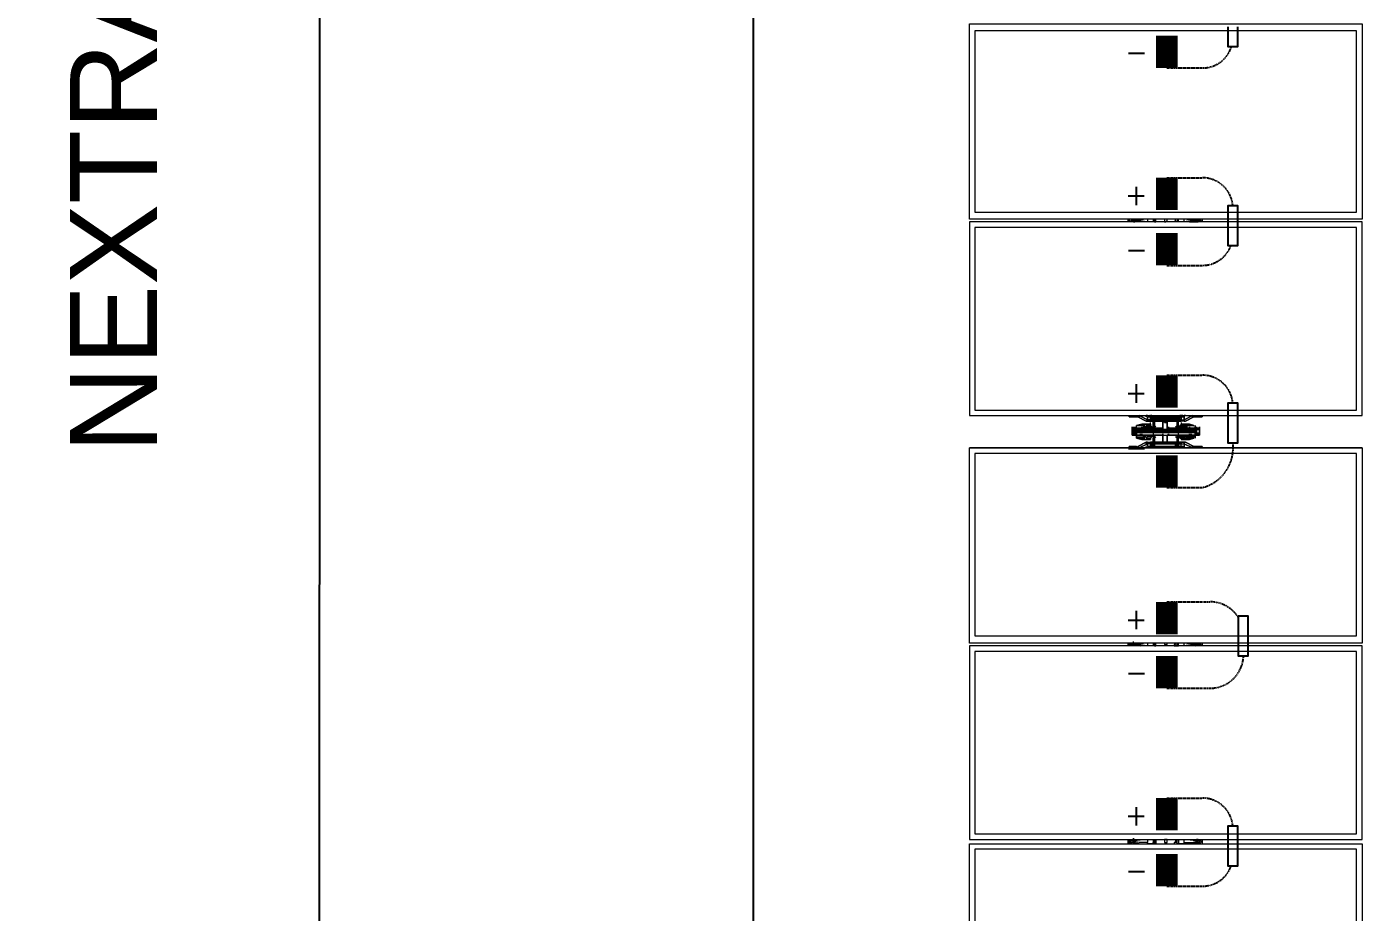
# Model space of a CAD drawing. Header units: feet. Extents: x -13743 to 68376, y -48 to 67763.
# Drawn here: x -280.4 to 27.4, y 65402.8 to 65606.8 of the extents above; entities that cross this region are included whole.
import ezdxf

# ---------------------------------------------------------------- set-up
doc = ezdxf.new("R2010")
doc.units = ezdxf.units.FT
doc.header["$MEASUREMENT"] = 0
doc.linetypes.add('HIDDEN', pattern=[0.375, 0.25, -0.125])
for name, color, linetype in [('E-HARN-COMP', 8, 'Continuous'), ('E-TRNK-CABL-NEG', 6, 'HIDDEN'), ('E-TRUNK-CABLE-POS', 6, 'HIDDEN'), ('G-ANNO-TEXT', 1, 'Continuous'), ('Polarity-Text', 7, 'Continuous')]:
    doc.layers.add(name, color=color, linetype=linetype)
doc.styles.add('NEI-A', font='arial.ttf')

# ---------------------------------------------------------------- blocks, each defined once
blk = doc.blocks.new('A$C4742fff2')
at = {"lineweight": 5}
for points in [[(7.658, 0.4666), (7.658, 0), (7.428, 0), (7.428, 0.4666)], [(7.893, 0.4666), (7.663, 0.4666), (7.663, 0), (7.893, 0)], [(8.128, 0), (7.8963, 0), (7.8963, 0.4666), (8.128, 0.4666)], [(8.1663, 0), (8.3963, 0), (8.3963, 0.4666), (8.1663, 0.4666)], [(8.6313, 0.4666), (8.6313, 0), (8.3997, 0), (8.3997, 0.4666)], [(7.6514, 0.46), (7.4347, 0.46), (7.4347, 0.0067), (7.6514, 0.0067)], [(7.8863, 0.0067), (7.8863, 0.46), (7.6697, 0.46), (7.6697, 0.0067)], [(8.1213, 0.0067), (8.1213, 0.46), (7.9047, 0.46), (7.9047, 0.0067)], [(8.3897, 0.0067), (8.3897, 0.46), (8.173, 0.46), (8.173, 0.0067)], [(8.623, 0.46), (8.408, 0.46), (8.408, 0.0067), (8.623, 0.0067)], [(8.1297, 0.2683), (8.1297, 0.27), (8.1297, 0.2767), (8.128, 0.2767), (8.1297, 0.2767), (8.1297, 0.27)], [(8.1447, 0.2733), (8.143, 0.2733), (8.143, 0.2717), (8.143, 0.2733)], [(8.1513, 0.2733), (8.1513, 0.2717), (8.1513, 0.2733), (8.153, 0.2733)], [(8.1513, 0.2717), (8.1513, 0.2617), (8.153, 0.2617), (8.1513, 0.2617), (8.1513, 0.24), (8.1513, 0.2383), (8.1513, 0.24), (8.1513, 0.2617)], [(8.1647, 0.27), (8.1647, 0.2683), (8.1647, 0.27), (8.1647, 0.2767), (8.1663, 0.2767), (8.1647, 0.2767)], [(8.133, 0.255), (8.1297, 0.255), (8.1297, 0.2517), (8.128, 0.2517), (8.128, 0.2533), (8.128, 0.2517), (8.1297, 0.2517), (8.1297, 0.255), (8.133, 0.255), (8.133, 0.2567), (8.1347, 0.2567), (8.1297, 0.2667), (8.1347, 0.2567), (8.133, 0.2567)], [(8.1397, 0.2683), (8.138, 0.2617), (8.138, 0.2517), (8.138, 0.2533), (8.138, 0.2517), (8.138, 0.2617)], [(8.138, 0.2517), (8.138, 0.2617), (8.138, 0.2517), (8.1397, 0.2517), (8.1413, 0.25), (8.1397, 0.2517), (8.1413, 0.25), (8.1413, 0.2517), (8.1413, 0.25), (8.1397, 0.2517), (8.1413, 0.25), (8.1397, 0.2517)], [(8.1413, 0.26), (8.1413, 0.2567), (8.1413, 0.26), (8.1397, 0.26), (8.1397, 0.2683), (8.1413, 0.2683), (8.143, 0.2683), (8.1413, 0.2683), (8.1413, 0.26), (8.1397, 0.26), (8.1397, 0.2683), (8.1413, 0.2683)], [(8.1397, 0.26), (8.1397, 0.2583)], [(8.1397, 0.2567), (8.1397, 0.2517), (8.1413, 0.25), (8.1413, 0.255)], [(8.1397, 0.2567), (8.1397, 0.2517), (8.1413, 0.25), (8.1413, 0.255)], [(8.1463, 0.2), (8.1463, 0.1967), (8.1447, 0.1967), (8.1447, 0.195), (8.1447, 0.1967), (8.1463, 0.1967), (8.1463, 0.2), (8.1463, 0.2183), (8.148, 0.2183), (8.148, 0.2483), (8.1497, 0.2483), (8.1497, 0.2683), (8.148, 0.2683), (8.148, 0.2483), (8.1463, 0.2483), (8.148, 0.2483), (8.1463, 0.2483), (8.1463, 0.2183), (8.148, 0.2183), (8.148, 0.1983), (8.1497, 0.1983), (8.1497, 0.2183), (8.1497, 0.1983), (8.148, 0.1983), (8.148, 0.2183), (8.1497, 0.2183), (8.1497, 0.2483), (8.1497, 0.2183), (8.148, 0.2183), (8.1463, 0.2183), (8.1463, 0.1983), (8.143, 0.1983), (8.143, 0.2183), (8.143, 0.1983), (8.1463, 0.1983), (8.1463, 0.2183), (8.1463, 0.2), (8.148, 0.2), (8.1497, 0.2), (8.148, 0.2)], [(8.1463, 0.2683), (8.1463, 0.2483), (8.143, 0.2483), (8.143, 0.2683)], [(8.1447, 0.2633), (8.143, 0.2633)], [(8.148, 0.2483), (8.148, 0.2683), (8.1497, 0.2683), (8.1497, 0.2483)], [(8.1497, 0.2633), (8.1513, 0.2633)], [(8.1647, 0.215), (8.1647, 0.2167), (8.1647, 0.215), (8.1647, 0.2117), (8.1647, 0.215), (8.1663, 0.215), (8.1663, 0.2133), (8.1663, 0.215), (8.1613, 0.215), (8.1613, 0.2117), (8.163, 0.2117), (8.1613, 0.2117), (8.1597, 0.2117), (8.1597, 0.21), (8.1647, 0.2), (8.1597, 0.21), (8.1597, 0.2117), (8.1613, 0.2117), (8.1647, 0.2117), (8.1613, 0.2117), (8.1597, 0.2117), (8.1597, 0.215), (8.1613, 0.215), (8.1597, 0.215), (8.1597, 0.2517), (8.1613, 0.2517), (8.1597, 0.2517), (8.1597, 0.255), (8.1597, 0.2517), (8.1613, 0.2517), (8.1613, 0.255), (8.1647, 0.255), (8.1647, 0.2517), (8.1647, 0.25), (8.163, 0.25), (8.1613, 0.25), (8.1597, 0.25), (8.1613, 0.25), (8.163, 0.25), (8.163, 0.2483), (8.1647, 0.2483), (8.163, 0.2483), (8.1613, 0.2483), (8.1613, 0.25), (8.163, 0.2483), (8.163, 0.2467), (8.1613, 0.2467), (8.1613, 0.2483), (8.1613, 0.2467), (8.1597, 0.2467), (8.1597, 0.2483), (8.1597, 0.25), (8.1597, 0.2483), (8.1597, 0.2467), (8.1513, 0.2467), (8.1597, 0.2467), (8.1613, 0.2467), (8.163, 0.2467), (8.1613, 0.2467), (8.163, 0.2467), (8.163, 0.2483), (8.163, 0.25), (8.1647, 0.25), (8.1647, 0.2167), (8.163, 0.2167), (8.1647, 0.2167), (8.1647, 0.25), (8.1647, 0.2517), (8.1663, 0.2533), (8.1647, 0.2517), (8.1613, 0.2517), (8.1597, 0.2517), (8.1597, 0.215), (8.1613, 0.215)], [(8.153, 0.2567), (8.153, 0.26)], [(8.1547, 0.2517), (8.153, 0.2517), (8.153, 0.25), (8.153, 0.255), (8.153, 0.2567), (8.1547, 0.2567)], [(8.1547, 0.2583), (8.1547, 0.26)], [(8.1647, 0.255), (8.1613, 0.255), (8.1597, 0.2567), (8.1647, 0.2667), (8.1597, 0.2567), (8.1613, 0.255), (8.1613, 0.2517), (8.1647, 0.2517)], [(8.1597, 0.2567), (8.1597, 0.255), (8.1613, 0.255), (8.163, 0.255), (8.1613, 0.255), (8.1597, 0.255)], [(8.1297, 0.2467), (8.128, 0.2467), (8.1297, 0.2467), (8.1313, 0.2467), (8.133, 0.2467), (8.1313, 0.2467), (8.133, 0.2467), (8.133, 0.2483), (8.133, 0.25), (8.133, 0.2483), (8.133, 0.2467), (8.1313, 0.2467), (8.1297, 0.2467), (8.1297, 0.2483), (8.1313, 0.2483), (8.1313, 0.25), (8.133, 0.2483), (8.133, 0.2467), (8.133, 0.2483), (8.1313, 0.2483), (8.1297, 0.2483), (8.1297, 0.2467), (8.1313, 0.2467)], [(8.1313, 0.25), (8.1297, 0.2483), (8.1313, 0.2467), (8.133, 0.2483)], [(8.1313, 0.25), (8.1297, 0.2483), (8.1313, 0.2467), (8.133, 0.2483)], [(8.1347, 0.2467), (8.143, 0.2467)], [(8.1463, 0.2183), (8.1463, 0.2483), (8.148, 0.2483), (8.148, 0.2183)], [(8.1513, 0.2483), (8.153, 0.2483)], [(8.153, 0.2367), (8.1513, 0.2367), (8.1513, 0.24), (8.1513, 0.2367)], [(8.1613, 0.25), (8.1597, 0.2483), (8.1613, 0.2467), (8.163, 0.2483)], [(8.1613, 0.25), (8.1597, 0.2483), (8.1613, 0.2467), (8.163, 0.2483)], [(8.163, 0.2483), (8.1613, 0.2483)], [(8.1647, 0.2467), (8.1663, 0.2467)], [(8.1663, 0.25), (8.1663, 0.2517)], [(7.6614, 0.235), (7.6597, 0.235), (7.6597, 0.2317), (7.663, 0.2317), (7.663, 0.2333), (7.663, 0.235)], [(7.8963, 0.235), (7.8947, 0.235), (7.8947, 0.2333), (7.893, 0.2333), (7.8947, 0.2333), (7.8947, 0.2317), (7.8963, 0.2317), (7.8963, 0.2333)], [(8.1297, 0.2367), (8.128, 0.2367)], [(8.1297, 0.235), (8.128, 0.235)], [(8.1297, 0.2317), (8.128, 0.2317)], [(8.1297, 0.2317), (8.128, 0.2317)], [(8.1347, 0.235), (8.1347, 0.2317), (8.143, 0.2317), (8.1347, 0.2317)], [(8.143, 0.1967), (8.143, 0.205), (8.1447, 0.205), (8.143, 0.205), (8.143, 0.2267), (8.143, 0.2283), (8.143, 0.2267), (8.143, 0.205)], [(8.1497, 0.2367), (8.1597, 0.2367)], [(8.158, 0.2317), (8.1597, 0.2317), (8.1497, 0.2317), (8.1597, 0.2317), (8.158, 0.2317), (8.158, 0.235), (8.1597, 0.235), (8.158, 0.235)], [(8.153, 0.2367), (8.1513, 0.2367)], [(8.153, 0.2367), (8.1513, 0.2367)], [(8.1513, 0.205), (8.1513, 0.1967), (8.1513, 0.205), (8.153, 0.205), (8.1513, 0.205), (8.1513, 0.2267), (8.1513, 0.2283), (8.1513, 0.2267), (8.1513, 0.23), (8.1513, 0.2267), (8.1513, 0.23), (8.1513, 0.2267)], [(8.1647, 0.2367), (8.1663, 0.2367)], [(8.1647, 0.235), (8.1663, 0.235)], [(8.1663, 0.2317), (8.1647, 0.2317)], [(8.1663, 0.2317), (8.1647, 0.2317)], [(8.398, 0.235), (8.3963, 0.235), (8.3963, 0.2333), (8.398, 0.2317), (8.3997, 0.2317), (8.3997, 0.2333), (8.3997, 0.235)], [(8.1297, 0.22), (8.1297, 0.2217), (8.1313, 0.2217), (8.1297, 0.2217), (8.1297, 0.22), (8.1297, 0.2183), (8.1313, 0.2183), (8.133, 0.2183), (8.133, 0.22), (8.1313, 0.22), (8.1297, 0.22), (8.128, 0.22)], [(8.128, 0.215), (8.128, 0.2133), (8.128, 0.215), (8.1297, 0.215), (8.128, 0.215), (8.128, 0.2167)], [(8.1313, 0.2217), (8.1297, 0.22), (8.1313, 0.2183), (8.133, 0.22)], [(8.1313, 0.2217), (8.1297, 0.22), (8.1313, 0.2183), (8.133, 0.22)], [(8.1313, 0.2217), (8.133, 0.2217)], [(8.143, 0.2183), (8.1413, 0.2183)], [(8.163, 0.22), (8.1613, 0.22), (8.163, 0.22), (8.1613, 0.22), (8.163, 0.22), (8.1613, 0.22), (8.163, 0.22), (8.1613, 0.22), (8.163, 0.22), (8.1613, 0.22), (8.163, 0.22), (8.163, 0.2183), (8.1613, 0.2183), (8.163, 0.2183), (8.163, 0.22), (8.163, 0.2217), (8.1613, 0.2217), (8.1597, 0.2217), (8.1597, 0.22), (8.1513, 0.22), (8.1597, 0.22), (8.1597, 0.2183), (8.1613, 0.2183), (8.1613, 0.22), (8.163, 0.22), (8.1647, 0.22), (8.1663, 0.22), (8.1647, 0.22)], [(8.1547, 0.21), (8.1547, 0.2167), (8.153, 0.2167), (8.153, 0.2117), (8.1547, 0.2117), (8.1547, 0.21), (8.1547, 0.2083), (8.1513, 0.2083), (8.1513, 0.1983), (8.1547, 0.1983), (8.1513, 0.1983), (8.1513, 0.2083), (8.1547, 0.2083), (8.1547, 0.2), (8.1563, 0.205), (8.1563, 0.215), (8.1547, 0.215), (8.153, 0.2167), (8.1547, 0.215), (8.153, 0.2167), (8.153, 0.215), (8.153, 0.2167), (8.1547, 0.215), (8.153, 0.2167), (8.1547, 0.215), (8.1547, 0.2133), (8.1547, 0.215), (8.1563, 0.215), (8.1563, 0.205), (8.1547, 0.2), (8.1547, 0.2083), (8.1547, 0.21), (8.1547, 0.2117), (8.153, 0.2117), (8.153, 0.2167), (8.1547, 0.2167)], [(8.153, 0.2083), (8.153, 0.2117)], [(8.1613, 0.2217), (8.1597, 0.22), (8.1613, 0.2183), (8.163, 0.22)], [(8.1613, 0.2217), (8.1597, 0.22), (8.1613, 0.2183), (8.163, 0.22)], [(8.1597, 0.2117), (8.1597, 0.21), (8.1597, 0.2117), (8.1597, 0.215), (8.1613, 0.215), (8.1613, 0.2117)], [(8.1613, 0.22), (8.163, 0.22), (8.1613, 0.2217)], [(8.163, 0.22), (8.1613, 0.22)], [(8.1663, 0.215), (8.1663, 0.2167)], [(8.1297, 0.1967), (8.1297, 0.1983), (8.1297, 0.1967), (8.1297, 0.19), (8.128, 0.19), (8.1297, 0.19)], [(8.1447, 0.1967), (8.1447, 0.195), (8.143, 0.195), (8.1447, 0.195), (8.143, 0.195), (8.143, 0.1967), (8.143, 0.195), (8.143, 0.1983), (8.1413, 0.1983), (8.143, 0.1983), (8.143, 0.195), (8.143, 0.1933), (8.1497, 0.1933), (8.1513, 0.1933), (8.1497, 0.1933), (8.143, 0.1933), (8.143, 0.195), (8.1447, 0.195), (8.1463, 0.195), (8.1447, 0.195), (8.1447, 0.1967), (8.1463, 0.1967), (8.1463, 0.1983), (8.148, 0.1983), (8.148, 0.1967), (8.1497, 0.1967), (8.148, 0.1967), (8.1497, 0.1967), (8.148, 0.1967), (8.148, 0.1983), (8.1463, 0.1983), (8.1463, 0.1967)], [(8.1447, 0.2033), (8.143, 0.2033)], [(8.1447, 0.1933), (8.143, 0.1933), (8.143, 0.195), (8.143, 0.1933), (8.143, 0.195), (8.143, 0.1967), (8.143, 0.195), (8.143, 0.1933), (8.1447, 0.1933), (8.143, 0.1933)], [(8.1497, 0.1967), (8.148, 0.1967), (8.1497, 0.1967), (8.1497, 0.195), (8.1513, 0.195), (8.1497, 0.195), (8.1513, 0.195), (8.1497, 0.195), (8.1497, 0.1967), (8.148, 0.1967), (8.1463, 0.1967), (8.148, 0.1967), (8.1497, 0.1967), (8.1497, 0.195), (8.1497, 0.1967), (8.1497, 0.1983)], [(8.148, 0.1967), (8.1463, 0.1967)], [(8.1513, 0.2033), (8.1497, 0.2033)], [(8.153, 0.1967), (8.1513, 0.1967), (8.1513, 0.195), (8.1497, 0.195), (8.1513, 0.195), (8.1513, 0.1933), (8.153, 0.1933), (8.1513, 0.1933), (8.1513, 0.195), (8.1513, 0.1967)], [(8.1663, 0.19), (8.1647, 0.19), (8.1647, 0.1967), (8.1647, 0.1983), (8.1647, 0.1967), (8.1647, 0.19)]]:
    blk.add_lwpolyline(points, close=True, dxfattribs=at)
for points in [[(8.128, 0), (8.128, 0.4666)], [(8.1663, 0.4666), (8.1663, 0)], [(8.1213, 0.0067), (8.1213, 0.46)], [(8.173, 0.46), (8.173, 0.0067)], [(7.663, 0.2783), (7.658, 0.2783)], [(7.658, 0.255), (7.6597, 0.255), (7.6597, 0.265), (7.6614, 0.275)], [(7.6597, 0.27), (7.6597, 0.275), (7.6614, 0.275), (7.663, 0.275)], [(7.6614, 0.27), (7.6614, 0.2733)], [(7.8963, 0.2783), (7.893, 0.2783)], [(7.8963, 0.275), (7.8947, 0.275), (7.8947, 0.2717), (7.893, 0.27)], [(7.8947, 0.255), (7.893, 0.255), (7.893, 0.2567), (7.8947, 0.265), (7.8947, 0.275)], [(7.8963, 0.275), (7.8947, 0.275), (7.8963, 0.275)], [(7.8963, 0.27), (7.8963, 0.2733)], [(8.143, 0.2367), (8.1447, 0.2367), (8.143, 0.2367), (8.1447, 0.2367), (8.143, 0.2367), (8.1447, 0.2367), (8.143, 0.2367), (8.1347, 0.2367), (8.143, 0.2367), (8.143, 0.24), (8.143, 0.2367), (8.143, 0.24), (8.143, 0.2383), (8.143, 0.24), (8.143, 0.2617), (8.143, 0.2717), (8.1447, 0.2717), (8.1463, 0.2717), (8.1463, 0.2683), (8.1463, 0.2483), (8.143, 0.2483), (8.143, 0.2183), (8.1463, 0.2183), (8.1463, 0.2483), (8.1463, 0.2683), (8.1463, 0.27), (8.148, 0.27), (8.1463, 0.27)], [(8.1447, 0.2367), (8.143, 0.2367), (8.1447, 0.2367), (8.143, 0.2367), (8.143, 0.24), (8.143, 0.2617), (8.1447, 0.2617), (8.143, 0.2617), (8.143, 0.2717), (8.1447, 0.2717), (8.1463, 0.2717), (8.1463, 0.2683), (8.148, 0.2683), (8.148, 0.2717), (8.1463, 0.2717), (8.1447, 0.2717), (8.1463, 0.2717), (8.1447, 0.2717), (8.143, 0.2717), (8.143, 0.2683), (8.143, 0.2733), (8.1447, 0.2733), (8.143, 0.2733), (8.1447, 0.2733), (8.1513, 0.2733), (8.1497, 0.2733), (8.1447, 0.2733), (8.143, 0.2733), (8.1447, 0.2717), (8.1463, 0.2717), (8.1447, 0.2717), (8.143, 0.2733), (8.143, 0.2717), (8.143, 0.27), (8.1447, 0.27), (8.143, 0.27), (8.143, 0.2717), (8.1447, 0.2717), (8.1463, 0.2717), (8.148, 0.2717), (8.1497, 0.2717), (8.148, 0.2717), (8.1497, 0.2717), (8.1513, 0.2717), (8.153, 0.2717), (8.1513, 0.2717), (8.1513, 0.27), (8.153, 0.27), (8.1513, 0.27), (8.153, 0.27), (8.1513, 0.27), (8.1513, 0.2717), (8.1513, 0.2733), (8.1497, 0.2717), (8.1513, 0.2717), (8.1497, 0.2717), (8.1513, 0.2717), (8.1497, 0.2717), (8.1513, 0.2717), (8.1513, 0.2733), (8.153, 0.2733), (8.1513, 0.2733), (8.1497, 0.2717), (8.148, 0.2717), (8.148, 0.2683), (8.1463, 0.2683), (8.1463, 0.27), (8.148, 0.27), (8.1497, 0.27), (8.148, 0.27), (8.1497, 0.27), (8.1497, 0.2683), (8.148, 0.2683), (8.1497, 0.2683), (8.1497, 0.27), (8.148, 0.27), (8.1463, 0.27), (8.148, 0.27), (8.1463, 0.27), (8.148, 0.27)], [(8.148, 0.2717), (8.1497, 0.2717)], [(8.1497, 0.2717), (8.148, 0.2717)], [(8.1497, 0.2717), (8.1497, 0.2717)], [(8.1497, 0.2717), (8.1497, 0.2717)], [(8.1513, 0.2717), (8.1513, 0.27)], [(8.1513, 0.2717), (8.1513, 0.27)], [(8.1647, 0.27), (8.1647, 0.27)], [(8.3997, 0.2783), (8.3963, 0.2783)], [(8.398, 0.255), (8.3963, 0.255), (8.3963, 0.2567), (8.398, 0.265), (8.398, 0.275), (8.398, 0.2717), (8.3963, 0.2717), (8.3963, 0.27)], [(8.3997, 0.27), (8.3997, 0.2733)], [(7.663, 0.2483), (7.6597, 0.2483), (7.658, 0.2483), (7.658, 0.255), (7.6597, 0.255)], [(7.8947, 0.2483), (7.893, 0.2483), (7.893, 0.255)], [(8.1347, 0.2483), (8.133, 0.2483), (8.1313, 0.2483), (8.133, 0.2483), (8.1313, 0.2483), (8.133, 0.2483), (8.1313, 0.2483), (8.133, 0.2483), (8.1313, 0.2483), (8.133, 0.2483), (8.1313, 0.25), (8.1313, 0.2483), (8.133, 0.2483), (8.1313, 0.2483), (8.133, 0.2483), (8.1313, 0.2483), (8.133, 0.2483), (8.1313, 0.2483), (8.133, 0.2483), (8.1313, 0.2483), (8.1297, 0.2483), (8.1297, 0.25), (8.1313, 0.25), (8.133, 0.25), (8.1313, 0.25), (8.1297, 0.25), (8.1297, 0.2517), (8.133, 0.2517), (8.133, 0.255), (8.1347, 0.255), (8.133, 0.255), (8.1347, 0.255), (8.1347, 0.2567), (8.1347, 0.255), (8.1347, 0.2517), (8.133, 0.2517), (8.1347, 0.2517), (8.1347, 0.215), (8.133, 0.215), (8.1347, 0.215), (8.1347, 0.2117), (8.1347, 0.21), (8.1347, 0.2117), (8.1347, 0.215), (8.133, 0.215), (8.1347, 0.215), (8.1347, 0.2517), (8.133, 0.2517), (8.133, 0.255), (8.1347, 0.255), (8.1347, 0.2517), (8.133, 0.2517), (8.1297, 0.2517), (8.1297, 0.25), (8.128, 0.25), (8.128, 0.2167), (8.1297, 0.2167), (8.1297, 0.215), (8.133, 0.215), (8.133, 0.2117), (8.1347, 0.2117), (8.133, 0.2117), (8.1347, 0.2117), (8.133, 0.2117), (8.1297, 0.2117), (8.1297, 0.215), (8.133, 0.215), (8.133, 0.2117), (8.1347, 0.2117), (8.1347, 0.21), (8.1297, 0.2), (8.1347, 0.21), (8.1347, 0.2117), (8.133, 0.2117), (8.1297, 0.2117), (8.1297, 0.215), (8.1297, 0.2167), (8.128, 0.2167), (8.128, 0.25), (8.128, 0.2517), (8.128, 0.25), (8.1297, 0.25), (8.1297, 0.2483), (8.1297, 0.2467), (8.1297, 0.2483)], [(8.1297, 0.2667), (8.1297, 0.2667)], [(8.1297, 0.2667), (8.1297, 0.2667)], [(8.1413, 0.2483), (8.143, 0.2483), (8.1413, 0.2483), (8.143, 0.2483), (8.1413, 0.2483), (8.143, 0.2483), (8.143, 0.2183), (8.1463, 0.2183), (8.1463, 0.2483), (8.1463, 0.2683), (8.143, 0.2683), (8.143, 0.2483), (8.1413, 0.2483), (8.143, 0.2483), (8.1347, 0.2483), (8.1397, 0.2483)], [(8.1397, 0.2617), (8.1397, 0.2617)], [(8.1397, 0.2617), (8.1397, 0.2617)], [(8.1513, 0.2683), (8.1547, 0.2683), (8.1547, 0.26), (8.1513, 0.26), (8.1513, 0.2683), (8.1547, 0.2683), (8.1547, 0.26), (8.1513, 0.26), (8.1513, 0.2683), (8.153, 0.2683)], [(8.1563, 0.2517), (8.1563, 0.2617), (8.1547, 0.2683), (8.1563, 0.2617), (8.1563, 0.2517), (8.1547, 0.2517), (8.1547, 0.2567), (8.153, 0.2567), (8.153, 0.255), (8.153, 0.25), (8.1547, 0.2517), (8.153, 0.25), (8.153, 0.2517), (8.1547, 0.2517), (8.1563, 0.2517), (8.1563, 0.2617), (8.1563, 0.2517), (8.158, 0.2517)], [(8.153, 0.2683), (8.153, 0.2683)], [(8.1547, 0.2617), (8.1547, 0.2617)], [(8.1547, 0.2617), (8.1547, 0.2617)], [(8.1647, 0.2667), (8.1647, 0.2667)], [(8.1647, 0.2667), (8.1647, 0.2667)], [(8.398, 0.2483), (8.3963, 0.2483), (8.3963, 0.255)], [(7.658, 0.2483), (7.6597, 0.2483)], [(7.663, 0.2467), (7.6597, 0.2467), (7.658, 0.2467)], [(7.663, 0.245), (7.6597, 0.245), (7.658, 0.245)], [(7.6597, 0.245), (7.6597, 0.2467)], [(7.8963, 0.2483), (7.893, 0.2483)], [(7.8963, 0.2467), (7.893, 0.2467), (7.8947, 0.2467)], [(7.893, 0.2467), (7.893, 0.245), (7.8963, 0.245)], [(8.1297, 0.25), (8.1297, 0.25)], [(8.1297, 0.25), (8.1297, 0.25)], [(8.1297, 0.2483), (8.1297, 0.2483)], [(8.1297, 0.2483), (8.1297, 0.2483)], [(8.1297, 0.2467), (8.1297, 0.2467)], [(8.1297, 0.2467), (8.1297, 0.2467)], [(8.1313, 0.25), (8.1313, 0.25)], [(8.1313, 0.25), (8.1313, 0.25)], [(8.1313, 0.2483), (8.133, 0.2483)], [(8.1313, 0.2467), (8.1313, 0.2467)], [(8.1313, 0.2467), (8.1313, 0.2467)], [(8.133, 0.2517), (8.133, 0.2517)], [(8.133, 0.2517), (8.133, 0.2517)], [(8.133, 0.25), (8.133, 0.25)], [(8.133, 0.25), (8.133, 0.25)], [(8.133, 0.2483), (8.133, 0.2483)], [(8.133, 0.2483), (8.133, 0.2483)], [(8.133, 0.2467), (8.133, 0.2467)], [(8.133, 0.2467), (8.133, 0.2467)], [(8.1347, 0.2517), (8.1347, 0.2517)], [(8.1347, 0.2517), (8.1347, 0.2517)], [(8.1413, 0.245), (8.1397, 0.2467)], [(8.1513, 0.2483), (8.153, 0.2483), (8.1547, 0.2483), (8.153, 0.2483), (8.1513, 0.2483), (8.1597, 0.2483), (8.1547, 0.2483), (8.153, 0.2483), (8.1547, 0.2483)], [(8.1513, 0.2367), (8.1513, 0.24)], [(8.1513, 0.24), (8.1513, 0.2367)], [(8.153, 0.2517), (8.153, 0.25), (8.1547, 0.2517)], [(8.153, 0.25), (8.1547, 0.2517)], [(8.153, 0.25), (8.1547, 0.2517)], [(8.153, 0.2517), (8.153, 0.25), (8.1547, 0.2517)], [(8.1547, 0.2467), (8.153, 0.245)], [(8.1547, 0.2533), (8.1547, 0.2517)], [(8.1547, 0.2533), (8.1547, 0.2517)], [(8.1597, 0.2517), (8.1597, 0.2517)], [(8.1597, 0.2517), (8.1597, 0.2517)], [(8.1597, 0.25), (8.1597, 0.25)], [(8.1597, 0.25), (8.1597, 0.25)], [(8.1597, 0.2483), (8.1597, 0.2483)], [(8.1597, 0.2483), (8.1597, 0.2483)], [(8.1597, 0.2467), (8.1597, 0.2467)], [(8.1597, 0.2467), (8.1597, 0.2467)], [(8.1613, 0.2517), (8.1613, 0.2517)], [(8.1613, 0.25), (8.1613, 0.25)], [(8.1613, 0.2483), (8.1613, 0.25), (8.163, 0.2483)], [(8.1613, 0.25), (8.1613, 0.25)], [(8.1613, 0.2483), (8.163, 0.2483)], [(8.1613, 0.2483), (8.163, 0.2483)], [(8.1613, 0.2483), (8.163, 0.2483)], [(8.1613, 0.2483), (8.163, 0.2483)], [(8.1613, 0.2483), (8.163, 0.2483)], [(8.1613, 0.2483), (8.163, 0.2483)], [(8.1613, 0.2483), (8.163, 0.2483)], [(8.1613, 0.2483), (8.163, 0.2483)], [(8.1613, 0.2483), (8.163, 0.2483)], [(8.1613, 0.2483), (8.163, 0.2483)], [(8.1613, 0.2483), (8.163, 0.2483)], [(8.1613, 0.2483), (8.163, 0.2483)], [(8.1613, 0.2483), (8.163, 0.2483)], [(8.1613, 0.2483), (8.163, 0.2483)], [(8.1613, 0.2483), (8.163, 0.2483)], [(8.1613, 0.2483), (8.163, 0.2483)], [(8.1613, 0.2467), (8.1613, 0.2467)], [(8.1613, 0.2467), (8.1613, 0.2467)], [(8.163, 0.25), (8.163, 0.25)], [(8.163, 0.25), (8.163, 0.25)], [(8.163, 0.2483), (8.163, 0.2483)], [(8.163, 0.2467), (8.163, 0.2483)], [(8.163, 0.2483), (8.163, 0.2483)], [(8.163, 0.2467), (8.163, 0.2483)], [(8.163, 0.2467), (8.163, 0.2467)], [(8.163, 0.2467), (8.163, 0.2467)], [(8.3997, 0.2483), (8.3963, 0.2483)], [(8.3997, 0.2467), (8.3963, 0.2467), (8.398, 0.2467)], [(8.3963, 0.2467), (8.3963, 0.245), (8.3997, 0.245)], [(7.663, 0.2233), (7.663, 0.2217), (7.6597, 0.2217), (7.6597, 0.2233), (7.658, 0.2233)], [(7.6597, 0.22), (7.6597, 0.2233)], [(7.8963, 0.2233), (7.8963, 0.2217), (7.8947, 0.2217), (7.8947, 0.2233), (7.893, 0.2233), (7.893, 0.22), (7.893, 0.2183)], [(8.143, 0.23), (8.143, 0.2267), (8.143, 0.23), (8.1447, 0.23), (8.143, 0.23), (8.1447, 0.23), (8.143, 0.23), (8.143, 0.2267), (8.143, 0.23), (8.143, 0.2317), (8.143, 0.23), (8.143, 0.2317), (8.143, 0.23), (8.1447, 0.23)], [(8.1513, 0.2367), (8.153, 0.2367)], [(8.1513, 0.2367), (8.153, 0.2367)], [(8.1513, 0.2367), (8.153, 0.2367)], [(8.1513, 0.23), (8.1513, 0.2317), (8.1513, 0.23), (8.1513, 0.2317), (8.1513, 0.23), (8.153, 0.23), (8.1513, 0.23), (8.153, 0.23), (8.1513, 0.23), (8.153, 0.23)], [(8.398, 0.1933), (8.398, 0.2017), (8.3963, 0.2117), (8.3963, 0.2183), (8.3963, 0.22), (8.3963, 0.2233), (8.398, 0.2217), (8.3997, 0.2217), (8.3997, 0.2233)], [(7.6597, 0.2117), (7.658, 0.2117), (7.658, 0.2183), (7.658, 0.22), (7.663, 0.22)], [(7.663, 0.2183), (7.6597, 0.2183), (7.658, 0.2183)], [(7.658, 0.2117), (7.6597, 0.2117), (7.6597, 0.2017), (7.6614, 0.195), (7.6614, 0.1933), (7.663, 0.1933)], [(7.8963, 0.22), (7.893, 0.22), (7.8947, 0.22)], [(7.8963, 0.1933), (7.8947, 0.1933), (7.8947, 0.2017), (7.893, 0.2117), (7.893, 0.2183), (7.8963, 0.2183)], [(8.1297, 0.2217), (8.1297, 0.2217)], [(8.133, 0.22), (8.133, 0.2183), (8.1313, 0.2183), (8.1297, 0.2183), (8.1297, 0.22), (8.1297, 0.2183), (8.1313, 0.2183), (8.133, 0.2183), (8.133, 0.22), (8.1313, 0.22), (8.133, 0.22), (8.1313, 0.22), (8.133, 0.22), (8.1313, 0.22), (8.133, 0.22), (8.1313, 0.22), (8.133, 0.22), (8.1313, 0.2217), (8.1313, 0.22), (8.133, 0.22), (8.1313, 0.22), (8.133, 0.22), (8.1313, 0.22), (8.133, 0.22), (8.1313, 0.22), (8.133, 0.22), (8.1313, 0.22), (8.133, 0.22), (8.1313, 0.2217), (8.1313, 0.22), (8.1297, 0.22), (8.1297, 0.2183), (8.1313, 0.2183), (8.133, 0.2183), (8.133, 0.22), (8.133, 0.2217), (8.133, 0.22), (8.1347, 0.22), (8.143, 0.22), (8.1347, 0.22), (8.1397, 0.22), (8.1413, 0.2217)], [(8.1297, 0.2217), (8.1297, 0.2217)], [(8.1297, 0.22), (8.1297, 0.22)], [(8.1297, 0.22), (8.1297, 0.22)], [(8.1297, 0.2183), (8.1297, 0.2183)], [(8.1297, 0.2183), (8.1297, 0.2183)], [(8.1313, 0.2217), (8.1313, 0.2217)], [(8.1313, 0.2217), (8.1313, 0.2217)], [(8.1313, 0.2183), (8.1313, 0.2183)], [(8.1313, 0.2183), (8.1313, 0.2183)], [(8.133, 0.2217), (8.133, 0.2217)], [(8.133, 0.2217), (8.133, 0.2217)], [(8.133, 0.22), (8.133, 0.22)], [(8.133, 0.22), (8.133, 0.22)], [(8.133, 0.2183), (8.133, 0.2183)], [(8.133, 0.2183), (8.133, 0.2183)], [(8.133, 0.215), (8.133, 0.215)], [(8.133, 0.215), (8.133, 0.215)], [(8.1347, 0.2183), (8.143, 0.2183), (8.1413, 0.2183), (8.143, 0.2183), (8.1413, 0.2183), (8.1413, 0.22), (8.143, 0.22)], [(8.1347, 0.215), (8.1347, 0.215)], [(8.1347, 0.215), (8.1347, 0.215)], [(8.1397, 0.215), (8.1413, 0.2167), (8.1397, 0.215), (8.1397, 0.2167), (8.1413, 0.2167), (8.1397, 0.2167), (8.1397, 0.215), (8.1397, 0.21), (8.1397, 0.2083), (8.1397, 0.2), (8.138, 0.205), (8.1397, 0.2), (8.1397, 0.2083), (8.1413, 0.2083), (8.1413, 0.1983), (8.1397, 0.1983), (8.1413, 0.1983), (8.1413, 0.2083), (8.1413, 0.2117), (8.1397, 0.2117), (8.1397, 0.21), (8.1397, 0.2083), (8.1413, 0.2083), (8.1413, 0.2117), (8.1413, 0.2167), (8.1397, 0.215), (8.1413, 0.2167), (8.1413, 0.215), (8.1413, 0.2167), (8.1397, 0.215), (8.1413, 0.2167), (8.1413, 0.2117), (8.1397, 0.2117), (8.1397, 0.21), (8.1397, 0.215), (8.138, 0.215), (8.138, 0.205), (8.138, 0.215), (8.138, 0.205), (8.138, 0.215), (8.138, 0.2133), (8.138, 0.215)], [(8.1413, 0.2183), (8.143, 0.2183)], [(8.1413, 0.2183), (8.143, 0.2183)], [(8.153, 0.2183), (8.1547, 0.2183), (8.153, 0.2183), (8.1513, 0.2183), (8.153, 0.2183), (8.153, 0.22), (8.1513, 0.22)], [(8.1547, 0.2183), (8.153, 0.2183), (8.1513, 0.2183), (8.1597, 0.2183), (8.1613, 0.2183)], [(8.153, 0.2217), (8.1547, 0.22), (8.1597, 0.22), (8.1597, 0.2183)], [(8.158, 0.215), (8.1563, 0.215), (8.1563, 0.205), (8.1563, 0.215)], [(8.1597, 0.2217), (8.1597, 0.2217)], [(8.163, 0.2183), (8.1613, 0.2183), (8.163, 0.2183), (8.163, 0.22), (8.163, 0.2217), (8.1613, 0.2217), (8.1597, 0.2217), (8.1597, 0.22)], [(8.1597, 0.2217), (8.1597, 0.2217)], [(8.1597, 0.22), (8.1597, 0.22)], [(8.1597, 0.22), (8.1597, 0.22)], [(8.1597, 0.2183), (8.1597, 0.2183)], [(8.1597, 0.2183), (8.1597, 0.2183)], [(8.1597, 0.215), (8.1597, 0.215)], [(8.1597, 0.215), (8.1597, 0.215)], [(8.1613, 0.22), (8.1613, 0.2217), (8.163, 0.22)], [(8.1613, 0.2217), (8.1613, 0.2217)], [(8.1613, 0.2217), (8.1613, 0.2217)], [(8.1613, 0.22), (8.163, 0.22)], [(8.1613, 0.22), (8.163, 0.22)], [(8.1613, 0.22), (8.163, 0.22)], [(8.1613, 0.22), (8.163, 0.22)], [(8.1613, 0.22), (8.163, 0.22)], [(8.1613, 0.22), (8.163, 0.22)], [(8.1613, 0.22), (8.1613, 0.2183), (8.163, 0.2183)], [(8.1613, 0.2183), (8.1613, 0.2183)], [(8.1613, 0.2183), (8.1613, 0.2183)], [(8.1613, 0.215), (8.1613, 0.215)], [(8.1613, 0.215), (8.1613, 0.215)], [(8.163, 0.2217), (8.163, 0.2217)], [(8.163, 0.2217), (8.163, 0.2217)], [(8.163, 0.22), (8.163, 0.22)], [(8.163, 0.2183), (8.163, 0.22)], [(8.163, 0.22), (8.163, 0.22)], [(8.163, 0.2183), (8.163, 0.2183)], [(8.163, 0.2183), (8.163, 0.2183)], [(8.3997, 0.22), (8.3963, 0.22), (8.398, 0.22)], [(8.3963, 0.2183), (8.3997, 0.2183)], [(7.6597, 0.1983), (7.6597, 0.1933), (7.6614, 0.1933), (7.6614, 0.1917), (7.6614, 0.1933), (7.6614, 0.1967)], [(7.6614, 0.1917), (7.663, 0.1917)], [(7.893, 0.1983), (7.8947, 0.195), (7.8947, 0.1917), (7.8963, 0.1917), (7.8963, 0.1933), (7.8963, 0.1967)], [(8.1297, 0.2), (8.1297, 0.2)], [(8.1297, 0.2), (8.1297, 0.2)], [(8.1297, 0.1967), (8.1297, 0.1967)], [(8.1397, 0.205), (8.1397, 0.205)], [(8.1397, 0.205), (8.1397, 0.205)], [(8.143, 0.1967), (8.1447, 0.1967)], [(8.143, 0.1967), (8.1447, 0.1967)], [(8.143, 0.1967), (8.1447, 0.1967)], [(8.143, 0.1967), (8.1447, 0.1967)], [(8.1447, 0.195), (8.1447, 0.1967)], [(8.1447, 0.195), (8.1447, 0.1967)], [(8.1463, 0.1967), (8.148, 0.1967), (8.1463, 0.1967), (8.148, 0.1967), (8.1497, 0.1967), (8.1497, 0.195), (8.1513, 0.195), (8.1513, 0.1933), (8.1513, 0.195), (8.1513, 0.1967), (8.1513, 0.195), (8.1513, 0.1933), (8.1513, 0.195), (8.1513, 0.1967), (8.1513, 0.195), (8.1497, 0.195), (8.1497, 0.1967), (8.148, 0.1967), (8.1497, 0.1967), (8.148, 0.1967)], [(8.1513, 0.1983), (8.153, 0.1983)], [(8.153, 0.2), (8.153, 0.2)], [(8.153, 0.2), (8.153, 0.2)], [(8.1547, 0.205), (8.1547, 0.205)], [(8.1547, 0.205), (8.1547, 0.205)], [(8.1647, 0.2), (8.1647, 0.2)], [(8.1647, 0.2), (8.1647, 0.2)], [(8.3963, 0.1983), (8.3963, 0.195), (8.398, 0.195), (8.398, 0.1917), (8.3997, 0.1917)], [(8.3997, 0.1967), (8.3997, 0.1933), (8.398, 0.1933), (8.398, 0.1917)], [(7.663, 0.19), (7.658, 0.19)], [(7.8963, 0.19), (7.893, 0.19)], [(8.3997, 0.19), (8.3963, 0.19)]]:
    blk.add_lwpolyline(points, dxfattribs=at)
at = {"color": 8, "lineweight": 5, "true_color": 0x808080}
for points in [[(7.663, 0.2767), (7.658, 0.2767)], [(7.658, 0.2733), (7.658, 0.275), (7.6614, 0.275), (7.663, 0.26)], [(7.658, 0.2717), (7.6597, 0.2717), (7.6597, 0.27), (7.658, 0.2633)], [(7.658, 0.27), (7.6597, 0.27), (7.658, 0.2683), (7.658, 0.2667)], [(7.6614, 0.2733), (7.6614, 0.2733)], [(7.663, 0.2717), (7.663, 0.27), (7.663, 0.2717), (7.6647, 0.2717)], [(7.8963, 0.2767), (7.893, 0.2767)], [(7.893, 0.2733), (7.893, 0.275), (7.8947, 0.275)], [(7.893, 0.2717), (7.8947, 0.2717), (7.8947, 0.27), (7.893, 0.2633)], [(7.893, 0.2667), (7.893, 0.27)], [(7.8963, 0.275), (7.8963, 0.26)], [(7.8963, 0.2733), (7.8963, 0.2733)], [(7.8963, 0.2717), (7.8963, 0.27), (7.8963, 0.2717), (7.898, 0.2717)], [(8.128, 0.27), (8.1297, 0.27), (8.128, 0.27)], [(8.128, 0.27), (8.1297, 0.27), (8.128, 0.27)], [(8.143, 0.2733), (8.143, 0.2733)], [(8.143, 0.2733), (8.143, 0.2733)], [(8.1513, 0.2733), (8.1513, 0.2733)], [(8.1513, 0.2733), (8.1513, 0.2733)], [(8.1663, 0.27), (8.1647, 0.27), (8.1663, 0.27)], [(8.1663, 0.27), (8.1647, 0.27), (8.1663, 0.27)], [(8.3997, 0.2767), (8.3963, 0.2767)], [(8.3963, 0.2733), (8.3963, 0.275), (8.398, 0.275), (8.3997, 0.26)], [(8.3963, 0.2633), (8.3963, 0.2717), (8.398, 0.2717)], [(8.3963, 0.2667), (8.3963, 0.27), (8.398, 0.27)], [(8.3997, 0.2733), (8.3997, 0.2733)], [(7.663, 0.255), (7.6597, 0.255)], [(7.8963, 0.255), (7.893, 0.255)], [(8.3997, 0.255), (8.3963, 0.255)], [(8.143, 0.23), (8.1447, 0.23)], [(8.143, 0.23), (8.1447, 0.23)], [(8.1513, 0.23), (8.153, 0.23)], [(8.1513, 0.23), (8.153, 0.23)], [(7.6597, 0.2117), (7.663, 0.2117)], [(7.663, 0.2083), (7.6614, 0.1933)], [(7.893, 0.2117), (7.8963, 0.2117)], [(7.8963, 0.2083), (7.8963, 0.1933)], [(8.3963, 0.2117), (8.3997, 0.2117)], [(8.3997, 0.2083), (8.398, 0.1933)], [(7.658, 0.195), (7.6597, 0.195), (7.6597, 0.1967), (7.658, 0.205)], [(7.658, 0.1983), (7.6597, 0.1983), (7.658, 0.1983), (7.658, 0.2)], [(7.6614, 0.1917), (7.6597, 0.1917), (7.658, 0.1933)], [(7.6614, 0.1933), (7.6614, 0.1933)], [(7.663, 0.1983), (7.663, 0.195), (7.663, 0.1967)], [(7.893, 0.195), (7.8947, 0.195), (7.8947, 0.1967), (7.893, 0.205)], [(7.8947, 0.1983), (7.893, 0.1983), (7.893, 0.2)], [(7.8947, 0.1917), (7.893, 0.1917), (7.893, 0.1933)], [(7.8963, 0.1983), (7.8963, 0.195), (7.8963, 0.1967)], [(7.8963, 0.1933), (7.8963, 0.1933)], [(8.128, 0.1967), (8.1297, 0.1967), (8.128, 0.1967)], [(8.128, 0.1967), (8.1297, 0.1967), (8.128, 0.1967)], [(8.143, 0.195), (8.143, 0.195)], [(8.143, 0.195), (8.143, 0.195)], [(8.148, 0.1967), (8.1497, 0.1967)], [(8.148, 0.1967), (8.1497, 0.1967)], [(8.1497, 0.1967), (8.1513, 0.1967)], [(8.1497, 0.1967), (8.1513, 0.1967)], [(8.1497, 0.1967), (8.1513, 0.1967)], [(8.1497, 0.1967), (8.1513, 0.1967)], [(8.1513, 0.205), (8.1513, 0.1967)], [(8.1513, 0.205), (8.1513, 0.1967)], [(8.1513, 0.195), (8.1513, 0.195)], [(8.1513, 0.195), (8.1513, 0.195)], [(8.1663, 0.1967), (8.1647, 0.1967), (8.1663, 0.1967)], [(8.1647, 0.1967), (8.1663, 0.1967), (8.1647, 0.1967)], [(8.3963, 0.205), (8.3963, 0.195), (8.398, 0.195)], [(8.3963, 0.1983), (8.3963, 0.2)], [(8.398, 0.1917), (8.3963, 0.1917), (8.3963, 0.1933)], [(8.3997, 0.1967), (8.3997, 0.195), (8.3997, 0.1983)], [(8.3997, 0.1933), (8.3997, 0.1933)], [(7.663, 0.19), (7.658, 0.19)], [(7.8963, 0.19), (7.893, 0.19)], [(8.3997, 0.19), (8.3963, 0.19)]]:
    blk.add_lwpolyline(points, dxfattribs=at)
for points in [[(8.1447, 0.2733), (8.143, 0.2733)], [(8.143, 0.27), (8.143, 0.2617)], [(8.1463, 0.2717), (8.1447, 0.2717)], [(8.1497, 0.27), (8.148, 0.27), (8.1463, 0.27), (8.1447, 0.27), (8.1463, 0.27), (8.1447, 0.27), (8.1463, 0.27), (8.1447, 0.27), (8.1463, 0.27), (8.148, 0.27), (8.1497, 0.27), (8.1513, 0.27), (8.1497, 0.27), (8.1513, 0.27), (8.1513, 0.2617), (8.1513, 0.27), (8.1497, 0.27), (8.1513, 0.27)], [(8.1497, 0.2717), (8.148, 0.2717)], [(8.1513, 0.2733), (8.1497, 0.2733)], [(8.3997, 0.2717), (8.3997, 0.27)], [(8.128, 0.2667), (8.1297, 0.2683)], [(8.128, 0.265), (8.1297, 0.2667), (8.128, 0.265), (8.133, 0.255)], [(8.1297, 0.2567), (8.128, 0.2567), (8.128, 0.255), (8.128, 0.2567)], [(8.143, 0.26), (8.1413, 0.26)], [(8.1413, 0.255), (8.143, 0.255)], [(8.1447, 0.2367), (8.143, 0.2367), (8.143, 0.2383), (8.143, 0.2633), (8.143, 0.2383), (8.143, 0.2367), (8.1447, 0.2367), (8.143, 0.2367)], [(8.1497, 0.2383), (8.1513, 0.2383), (8.1513, 0.2633), (8.1513, 0.2383)], [(8.153, 0.26), (8.1513, 0.26)], [(8.1513, 0.255), (8.153, 0.255)], [(8.1613, 0.255), (8.1663, 0.265), (8.1647, 0.265), (8.1647, 0.2667), (8.1647, 0.265), (8.1663, 0.265)], [(8.1663, 0.2667), (8.1647, 0.2667), (8.1647, 0.2683), (8.1647, 0.2667)], [(8.1663, 0.2567), (8.1647, 0.2567), (8.1663, 0.2567), (8.1663, 0.255)], [(8.1313, 0.25), (8.1297, 0.25)], [(8.1297, 0.22), (8.1297, 0.2467)], [(8.133, 0.2517), (8.133, 0.25)], [(8.133, 0.2467), (8.133, 0.22)], [(8.143, 0.25), (8.1413, 0.25)], [(8.153, 0.25), (8.1513, 0.25)], [(8.153, 0.2367), (8.1513, 0.2367), (8.1513, 0.2383), (8.1513, 0.2367), (8.153, 0.2367), (8.1513, 0.2367)], [(8.1613, 0.25), (8.1613, 0.2517)], [(8.1613, 0.22), (8.1613, 0.2467)], [(8.1647, 0.25), (8.163, 0.25)], [(8.163, 0.2467), (8.163, 0.22)], [(8.1447, 0.2367), (8.143, 0.2367)], [(8.143, 0.2317), (8.143, 0.2283), (8.143, 0.2033), (8.143, 0.2283)], [(8.1447, 0.23), (8.143, 0.23)], [(8.1447, 0.23), (8.143, 0.23)], [(8.1497, 0.2283), (8.1513, 0.2283), (8.1513, 0.2033), (8.1513, 0.2283)], [(8.153, 0.2367), (8.1513, 0.2367)], [(8.1513, 0.2283), (8.1513, 0.2317)], [(8.153, 0.23), (8.1513, 0.23)], [(8.153, 0.23), (8.1513, 0.23)], [(8.133, 0.2117), (8.128, 0.2017), (8.1297, 0.2017), (8.1297, 0.2), (8.1297, 0.2017), (8.128, 0.2017)], [(8.128, 0.2117), (8.128, 0.21), (8.128, 0.2117), (8.1297, 0.2117)], [(8.1297, 0.2167), (8.1297, 0.2183)], [(8.133, 0.2183), (8.133, 0.215)], [(8.1413, 0.2167), (8.143, 0.2167)], [(8.143, 0.2117), (8.1413, 0.2117)], [(8.1413, 0.2083), (8.143, 0.2083)], [(8.1513, 0.2167), (8.153, 0.2167)], [(8.153, 0.2117), (8.1513, 0.2117)], [(8.153, 0.2083), (8.1513, 0.2083)], [(8.1613, 0.215), (8.1613, 0.2183)], [(8.1663, 0.2017), (8.1647, 0.2017), (8.1647, 0.2), (8.1647, 0.2017), (8.1663, 0.2017), (8.1613, 0.2117)], [(8.163, 0.2183), (8.163, 0.2167)], [(8.1647, 0.2117), (8.1663, 0.2117), (8.1663, 0.21), (8.1663, 0.2117)], [(8.128, 0.2), (8.1297, 0.2), (8.1297, 0.1983), (8.1297, 0.2)], [(8.143, 0.205), (8.143, 0.1967)], [(8.143, 0.1933), (8.143, 0.195)], [(8.1463, 0.1967), (8.1447, 0.1967), (8.1463, 0.1967), (8.1447, 0.1967), (8.1463, 0.1967), (8.148, 0.1967), (8.1463, 0.1967), (8.1447, 0.1967)], [(8.1463, 0.1967), (8.1447, 0.1967)], [(8.1497, 0.1967), (8.148, 0.1967)], [(8.1513, 0.1967), (8.1497, 0.1967)], [(8.1497, 0.195), (8.1497, 0.1933)], [(8.1663, 0.2), (8.1647, 0.2), (8.1647, 0.1983), (8.1647, 0.2)]]:
    blk.add_lwpolyline(points, close=True, dxfattribs=at)

msp = doc.modelspace()

# ---------------------------------------------------------------- linework, layer by layer
at = {"layer": 'E-HARN-COMP', "const_width": 5}
for points in [[(-17.69, 65597.34), (-17.69, 65604.8)], [(-17.69, 65564.59), (-17.69, 65572.04)], [(-17.69, 65551.86), (-17.69, 65559.31)], [(-17.69, 65519.1), (-17.69, 65526.56)], [(-17.69, 65500.67), (-17.69, 65508.13)], [(-17.69, 65466.89), (-17.69, 65474.34)], [(-17.69, 65454.43), (-17.69, 65461.88)], [(-17.69, 65421.67), (-17.69, 65429.13)], [(-17.69, 65408.83), (-17.69, 65416.28)]]:
    msp.add_lwpolyline(points, dxfattribs=at)
at = {"layer": 'E-HARN-COMP'}
for points in [[(-3.61, 65606.84), (-3.61, 65602.28), (-1.28, 65602.28), (-1.28, 65606.84)], [(-1.28, 65561), (-1.28, 65565.57), (-3.61, 65565.57), (-3.61, 65561)], [(-3.61, 65561), (-3.61, 65556.44), (-1.28, 65556.44), (-1.28, 65561)], [(-1.28, 65515.52), (-1.28, 65520.08), (-3.61, 65520.08), (-3.61, 65515.52)], [(-3.61, 65515.52), (-3.61, 65510.95), (-1.28, 65510.95), (-1.28, 65515.52)], [(1.11, 65466.47), (1.11, 65471.03), (-1.21, 65471.03), (-1.21, 65466.47)], [(-1.21, 65466.47), (-1.21, 65461.9), (1.11, 65461.9), (1.11, 65466.47)], [(-1.28, 65418.09), (-1.28, 65422.65), (-3.61, 65422.65), (-3.61, 65418.09)], [(-3.61, 65418.09), (-3.61, 65413.53), (-1.28, 65413.53), (-1.28, 65418.09)]]:
    msp.add_lwpolyline(points, dxfattribs=at)
at = {"layer": 'E-TRNK-CABL-NEG', "ltscale": 0.1}
for points in [[(-17.69, 65597.34), (-9.46, 65597.34, 0.328329), (-2.75, 65602.28, 0.328329)], [(-17.69, 65551.86), (-9.46, 65551.86, 0.313589), (-2.87, 65556.44, 0.313589)], [(-17.69, 65500.67), (-9.46, 65500.67, 0.376251), (-2.45, 65510.95, 0.318532)], [(-17.69, 65454.43), (-7.73, 65454.43, 0.404462), (0.01, 65461.91)], [(-17.69, 65408.83), (-9.46, 65408.83, 0.318365), (-2.83, 65413.53, 0.318365)]]:
    msp.add_lwpolyline(points, format="xyb", dxfattribs=at)
at = {"layer": 'E-TRUNK-CABLE-POS', "ltscale": 0.1}
for points in [[(-17.69, 65572.04), (-9.46, 65572.04, -0.391396), (-2.45, 65565.57, -0.391396)], [(-17.69, 65526.56), (-9.46, 65526.56, -0.391396), (-2.45, 65520.08, -0.391396)], [(-17.69, 65474.34), (-7.73, 65474.34, -0.255438), (-1.21, 65470.78, -0.255438)], [(-17.69, 65429.13), (-9.46, 65429.13, -0.391396), (-2.45, 65422.65, -0.391396)]]:
    msp.add_lwpolyline(points, format="xyb", dxfattribs=at)
at = {"layer": 'G-ANNO-TEXT', "flags": 128}
for points in [[(-199.17, 63942.19, -0.427062), (-213.39, 63958.01), (-212.82, 65829.2, 0.298343), (-226.46, 65847.71, 0.298343), (-212.82, 65866.22), (-212.82, 67752.07, -0.354962), (-199.17, 67762.56)], [(-99.31, 65150.81, -0.298343), (-112.95, 65169.32), (-112.95, 65829.2, 0.298343), (-126.6, 65847.71, 0.298343), (-112.95, 65866.22), (-112.95, 66521.1, -0.340759), (-99.31, 66541.52)]]:
    msp.add_lwpolyline(points, format="xyb", dxfattribs=at)
at = {"layer": 'Polarity-Text'}
for p, q in [((-26.47, 65600.74), (-22.85, 65600.74)), ((-24.74, 65569.98), (-24.74, 65565.71)), ((-26.55, 65567.85), (-22.93, 65567.85)), ((-26.47, 65555.26), (-22.85, 65555.26)), ((-26.55, 65522.36), (-22.93, 65522.36)), ((-24.74, 65524.5), (-24.74, 65520.22)), ((-26.47, 65509.65), (-22.85, 65509.65)), ((-26.55, 65470.15), (-22.93, 65470.15)), ((-24.74, 65472.28), (-24.74, 65468.01)), ((-26.47, 65457.83), (-22.85, 65457.83)), ((-24.74, 65427.07), (-24.74, 65422.8)), ((-26.55, 65424.93), (-22.93, 65424.93)), ((-26.47, 65412.23), (-22.85, 65412.23))]:
    msp.add_line(p, q, dxfattribs=at)

# ---------------------------------------------------------------- block references
at = {"xscale": 194.04614304, "yscale": 194.04614304, "zscale": 194.04614304, "rotation": 90}
msp.add_blockref('A$C4742fff2', (27.37, 63932.6), dxfattribs=at)

# ---------------------------------------------------------------- texts
at = {"layer": 'G-ANNO-TEXT', "char_height": 20, "attachment_point": 3, "rotation": 90, "style": 'NEI-A', "bg_fill": 3, "box_fill_scale": 1.5, "bg_fill_color": 256, "bg_fill_transparency": 0}
for s, insert, width in [('NEXTRACKER (580W) - LONG TRACKER  (78 MODULES)', (-270.43, 66255.21), 831.5345), ('STRING #2 ', (-176.15, 65914.63), 429.1632)]:
    msp.add_mtext(s, dxfattribs=dict(at, insert=insert, width=width))

doc.saveas('drawing.dxf')
